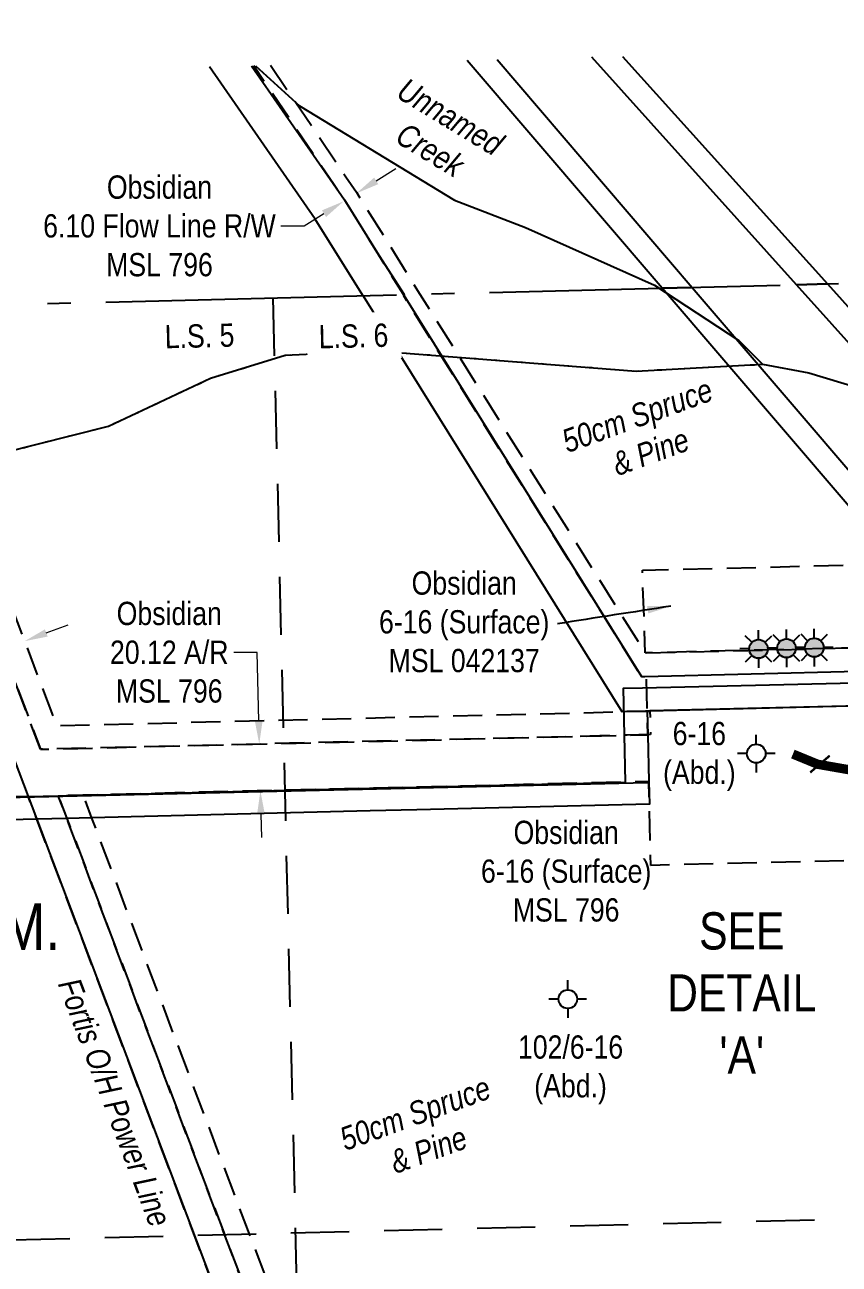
# Model space of a CAD drawing. Extents: x 611307 to 619201, y 5898107 to 5902906.
# Drawn here: x 615836 to 616186, y 5898720 to 5899253 of the extents above; entities that cross this region are included whole.
import ezdxf
from ezdxf.enums import TextEntityAlignment as Align

# ---------------------------------------------------------------- set-up
doc = ezdxf.new("R2010")
doc.units = 0
doc.header["$LTSCALE"] = 5
doc.header["$PDSIZE"] = 0.5
for name, pattern in [('foc-ACCESSROAD', [3.75, 2.5, -1.25]), ('foc-FLOWLINE', [3.75, 2.5, -1.25]), ('foc-LSD', [8, 5, -3]), ('foc-QUARTERLINE', [33, 25, -3, 2, -3]), ('foc-WHEELTRACKS', [2, 0.4, -1.6])]:
    doc.linetypes.add(name, pattern=pattern)
doc.layers.get('Defpoints').update_dxf_attribs({"color": 9})
for name, color, linetype, lineweight in [('AS-GENERAL', 48, 'Continuous', 18), ('C-AR-T', 13, 'Continuous', 9), ('C-FLOWLINE-T', 13, 'Continuous', 9), ('C-RW-T', 13, 'Continuous', 9), ('C-WS-T', 13, 'Continuous', 9), ('F-EZE-T', 190, 'Continuous', 9), ('F-WS-T', 190, 'Continuous', 9)]:
    doc.layers.add(name, color=color, linetype=linetype, lineweight=lineweight)
for name, color, linetype in [('AS-POWER', 104, 'foc-POWER'), ('AS-ROADS', 254, 'Continuous'), ('C-RW', 13, 'Continuous'), ('C-SYMBOL', 7, 'Continuous'), ('C-WS', 13, 'foc-ACCESSROAD'), ('C-WS-S', 8, 'Continuous'), ('DETAIL-T', 7, 'Continuous'), ('F-EZE', 190, 'foc-FLOWLINE'), ('F-RW', 190, 'Continuous'), ('F-WS-S', 8, 'Continuous'), ('L-QSEC', 8, 'foc-QUARTERLINE'), ('L-SECTION-LSD', 7, 'foc-LSD'), ('T-BUSH-T', 110, 'Continuous'), ('T-CREEK', 160, 'Continuous'), ('T-WATER-P3', 160, 'foc-WHEELTRACKS'), ('T-WATER-T', 170, 'Continuous')]:
    doc.layers.add(name, color=color, linetype=linetype)
doc.styles.add('100L', font='ARIALN.TTF', dxfattribs={"height": 11})
doc.styles.add('175L', font='ARIALN.TTF', dxfattribs={"height": 20})
doc.styles.add('240', font='ARIALN.TTF', dxfattribs={"height": 30})
doc.styles.add('80CG', font='ARIALN.TTF', dxfattribs={"height": 10})
doc.styles.add('80L', font='ARIALN.TTF', dxfattribs={"height": 10})
doc.styles.add('foc-LtypeFont', font='ARIALN.TTF', dxfattribs={"height": 7.35})
doc.linetypes.add('foc-POWER', pattern='A,6,-1,["P",foc-LtypeFont,S=0.2,R=0,X=-0.625,Y=-0.75],-1.24,4', length=12.24)
doc.linetypes.add('foc-POWER-NOLINE', pattern='A,0,-4,["P",foc-LtypeFont,S=0.2,R=0,X=-0.625,Y=-0.75],-8.24', length=12.24)
doc.linetypes.add('foc-TOPO-flowdirection-NOLINE', pattern='A,0,[">",foc-LtypeFont,S=0.3,R=0,X=0,Y=-0.945],-20,[">",foc-LtypeFont,S=0.3,R=0,X=0,Y=-0.945],0', length=20)
doc.dimstyles.new('Compass 5 000', dxfattribs={"dimscale": 5, "dimtxt": 9, "dimasz": 2, "dimexe": 0.2, "dimexo": 0.0625, "dimgap": 0.5, "dimtad": 0, "dimtih": 1, "dimtoh": 1, "dimzin": 0, "dimdsep": 46, "dimtxsty": '80CG', "dimcen": 0.1, "dimse1": 1, "dimse2": 1, "dimclrd": 256, "dimclrt": 256, "dimaunit": 1, "dimadec": 4, "dimazin": 0, "dimtfac": 0.06, "dimtofl": 0, "dimtmove": 0, "dimatfit": 1, "dimfxl": 0.2, "dimtolj": 1, "dimtzin": 0, "dimlwd": -1, "dimarcsym": 0})

# ---------------------------------------------------------------- blocks, each defined once
blk = doc.blocks.new('*D433')
at = {"layer": 'C-AR-T', "transparency": 16777216}
for p, q in [((615935.96, 5898982.86), (615925.96, 5898982.86)), ((615936.66, 5898953.44), (615935.96, 5898982.86)), ((615937.63, 5898913.32), (615937.86, 5898903.33))]:
    blk.add_line(p, q, dxfattribs=at)
for points in [[(615938.33, 5898953.48), (615935, 5898953.4), (615936.9, 5898943.45)], [(615939.29, 5898913.36), (615935.96, 5898913.28), (615937.39, 5898923.32)]]:
    blk.add_solid(points, dxfattribs=at)
at = {"layer": 'Defpoints', "color": 0, "transparency": 16777216}
for p in [(615936.9, 5898943.45), (615698.64, 5898937.73), (615699.12, 5898917.61)]:
    blk.add_point(p, dxfattribs=at)
at = {"layer": 'C-AR-T', "transparency": 16777216, "insert": (615898.22, 5898982.86), "char_height": 10, "attachment_point": 5, "style": '80CG'}
blk.add_mtext('\\A1;Obsidian\\P20.12 A/R\\PMSL 796', dxfattribs=at)
blk = doc.blocks.new('*D436')
at = {"layer": 'C-FLOWLINE-T', "transparency": 16777216}
for p, q in [((615987.17, 5899185.58), (615995.64, 5899190.9)), ((615964.71, 5899171.48), (615956.24, 5899166.17)), ((615956.24, 5899166.17), (615946.24, 5899166.17))]:
    blk.add_line(p, q, dxfattribs=at)
for points in [[(615986.28, 5899186.99), (615988.05, 5899184.17), (615978.7, 5899180.26)], [(615963.83, 5899172.9), (615965.6, 5899170.07), (615973.18, 5899176.8)]]:
    blk.add_solid(points, dxfattribs=at)
at = {"layer": 'Defpoints', "color": 0, "transparency": 16777216}
for p in [(615978.7, 5899180.26), (616046.86, 5899059.45), (616052.38, 5899062.92)]:
    blk.add_point(p, dxfattribs=at)
at = {"layer": 'C-FLOWLINE-T', "transparency": 16777216, "insert": (615894.02, 5899166.17), "char_height": 10, "attachment_point": 5, "style": '80CG'}
blk.add_mtext('\\A1;Obsidian\\P6.10 Flow Line R/W\\PMSL 796', dxfattribs=at)
blk = doc.blocks.new('*D440')
at = {"layer": 'C-RW-T', "transparency": 16777216}
for p, q in [((616255.57, 5898384.97), (616238.52, 5898384.18)), ((616285.55, 5898386.37), (616295.54, 5898386.83))]:
    blk.add_line(p, q, dxfattribs=at)
for points in [[(616285.47, 5898388.03), (616285.63, 5898384.71), (616275.56, 5898385.9)], [(616255.5, 5898386.64), (616255.65, 5898383.31), (616265.56, 5898385.44)]]:
    blk.add_solid(points, dxfattribs=at)
at = {"layer": 'Defpoints', "color": 0, "transparency": 16777216}
for p in [(616247.86, 5898765.8), (616257.85, 5898766.27), (616265.56, 5898385.44)]:
    blk.add_point(p, dxfattribs=at)
at = {"layer": 'C-RW-T', "transparency": 16777216, "insert": (616199.43, 5898384.18), "char_height": 10, "attachment_point": 5, "style": '80CG'}
blk.add_mtext('\\A1;Obsidian\\P10.00 P/L R/W\\PPLA 050917', dxfattribs=at)
blk = doc.blocks.new('*D444')
at = {"layer": 'Defpoints', "color": 0, "transparency": 16777216}
for p in [(615822.68, 5898994.67), (615832.03, 5898998.21), (615836.03, 5898987.66)]:
    blk.add_point(p, dxfattribs=at)
at = {"layer": 'F-EZE-T', "transparency": 16777216}
for p, q in [((615845.38, 5898991.21), (615854.73, 5898994.75)), ((615817.33, 5898980.57), (615807.98, 5898977.02)), ((615807.98, 5898977.02), (615797.98, 5898977.02))]:
    blk.add_line(p, q, dxfattribs=at)
for points in [[(615844.79, 5898992.76), (615845.97, 5898989.65), (615836.03, 5898987.66)], [(615816.74, 5898982.13), (615817.92, 5898979.01), (615826.68, 5898984.11)]]:
    blk.add_solid(points, dxfattribs=at)
at = {"layer": 'F-EZE-T', "transparency": 16777216, "insert": (615738.84, 5898977.02), "char_height": 10, "attachment_point": 5, "style": '80CG'}
blk.add_mtext('\\A1;Fortis\\P10.00 Power Line R/W\\PEZE 870408', dxfattribs=at)
blk = doc.blocks.new('GABD')
for p, q in [((0, 0.81), (0, 1.62)), ((-0.81, 0), (-1.62, 0)), ((1.62, 0), (0.81, 0)), ((0, -0.81), (0, -1.62))]:
    blk.add_line(p, q)
blk.add_circle((0, 0), 0.8)
blk = doc.blocks.new('GAS')
h = blk.add_hatch(color=255)
h.dxf.hatch_style = 1
edge = h.paths.add_edge_path()
edge.add_arc((0, 0), 0.9, 0, 360)
for p, q in [((-0.57, 0.57), (-1.14, 1.14)), ((0, 0.81), (0, 1.62)), ((0.57, 0.57), (1.14, 1.14)), ((-0.81, 0), (-1.62, 0)), ((1.62, 0), (0.81, 0)), ((-0.57, -0.57), (-1.14, -1.14)), ((0, -0.81), (0, -1.62)), ((1.14, -1.14), (0.57, -0.57))]:
    blk.add_line(p, q)
blk.add_circle((0, 0), 0.8)

msp = doc.modelspace()

# ---------------------------------------------------------------- linework, layer by layer
at = {"layer": 'AS-GENERAL', "const_width": 1, "flags": 128}
msp.add_lwpolyline([(616173.656, 5898931.211), (616182.055, 5898938.451)], dxfattribs=at)
at = {"layer": 'AS-POWER', "linetype": 'foc-POWER-NOLINE', "flags": 128}
msp.add_lwpolyline([(615410.156, 5898910.678), (615546.077, 5898913.938), (616103.694, 5898926.889)], dxfattribs=at)
at = {"layer": 'AS-ROADS', "const_width": 3.999, "flags": 128}
msp.add_lwpolyline([(616166.227, 5898939.142), (616176.9, 5898934.743), (616190.878, 5898932.297), (616215.669, 5898932.253), (616242.262, 5898932.064), (616270.962, 5898933.669), (616302.883, 5898935.35), (616331.458, 5898935.436), (616340.01, 5898935.395), (616346.117, 5898933.331), (616355.203, 5898926.721), (616368.085, 5898910.652), (616400.592, 5898873.733)], dxfattribs=at)
at = {"layer": 'C-RW'}
for points in [[(615933.498, 5899235.066), (615973.518, 5899177.367), (615988.333, 5899153.578), (615999.112, 5899136.701), (615999.028, 5899136.411), (616101.189, 5898972.43), (616102.558, 5898972.463), (616194.065, 5898974.788), (616195.915, 5898974.836), (616228.014, 5898975.654), (616238.077, 5898975.907), (616248.083, 5898976.16), (616249.747, 5898940.406), (616250.039, 5898934.138), (616250.52, 5898923.803), (616263.157, 5898652.325)], [(615546.077, 5898913.938), (615837.587, 5898920.928), (615850.514, 5898921.239), (615861.116, 5898921.493), (615984.313, 5898924.448), (616004.361, 5898924.928), (616094.357, 5898927.086), (616093.392, 5898967.466), (616101.575, 5898967.66), (616204.759, 5898970.093)], [(616195.005, 5898959.844), (616104.808, 5898957.66), (616103.626, 5898957.63), (616103.869, 5898947.452), (616104.35, 5898927.326), (616104.583, 5898917.613), (616004.595, 5898915.163), (615984.551, 5898914.672), (615864.871, 5898911.654), (615854.251, 5898911.368), (615841.284, 5898911.162), (615546.316, 5898903.935)]]:
    msp.add_lwpolyline(points, dxfattribs=at)
at = {"layer": 'C-WS', "flags": 128}
msp.add_lwpolyline([(615941.798, 5899235.274), (615974.131, 5899187.363), (615978.636, 5899180.688), (616004.209, 5899139.638), (616005.941, 5899136.872), (616102.808, 5898982.647), (616194.407, 5898984.843), (616195.428, 5898942.141), (616229.529, 5898943.232), (616239.584, 5898943.554), (616249.586, 5898943.874), (616342.133, 5898946.834), (616349.274, 5898947.062), (616355.271, 5898947.254), (616454.312, 5898950.422), (616466.521, 5898950.813), (616776.293, 5898960.722), (616811.714, 5898965.269), (616775.439, 5898969.482), (616772.171, 5898969.862), (616770.268, 5898970.083), (616651.94, 5899127.5), (616651.193, 5899130.056), (616650.324, 5899133.03), (616644.515, 5899152.891), (616629.327, 5899204.845), (616625.59, 5899217.627), (616615.489, 5899252.173)], dxfattribs=at)
msp.add_lwpolyline([(616195.428, 5898942.141), (616194.407, 5898984.843), (616102.808, 5898982.647), (616101.541, 5899018.262), (616211.588, 5899020.87), (616215.173, 5899016.681), (616220.48, 5899010.477), (616227.181, 5899002.531), (616229.866, 5898943.243), (616195.428, 5898942.141)], close=True, dxfattribs=at)
at = {"layer": 'F-EZE', "flags": 128}
msp.add_lwpolyline([(616002.851, 5898547.101), (616004.1, 5898543.811), (615993.495, 5898543.554), (615854.271, 5898911.312), (615850.514, 5898921.238), (615861.116, 5898921.492), (615864.873, 5898911.567), (616002.851, 5898547.101)], close=True, dxfattribs=at)
at = {"layer": 'F-RW'}
for points in [[(616039.144, 5899237.716), (616122.989, 5899139.81), (616110.031, 5899139.485), (616026.178, 5899237.391)], [(616092.998, 5899239.067), (616181.052, 5899141.28), (616167.845, 5899140.937), (616079.778, 5899238.735)]]:
    msp.add_lwpolyline(points, dxfattribs=at)
for points in [[(616267.303, 5898338.986), (616257.248, 5898338.745), (616244.438, 5898623.023), (616227.181, 5899002.531), (616215.169, 5899016.673), (616110.031, 5899139.485), (616122.989, 5899139.81), (616237.071, 5899006.424), (616267.303, 5898338.986)], [(616349.096, 5898939.08), (616167.845, 5899140.937), (616181.052, 5899141.28), (616348.725, 5898954.544), (616349.096, 5898939.08)]]:
    msp.add_lwpolyline(points, close=True, dxfattribs=at)
at = {"layer": 'L-QSEC'}
msp.add_line((615541.009, 5899125.225), (616309.746, 5899144.509), dxfattribs=at)
at = {"layer": 'L-SECTION-LSD'}
for p, q in [((615942.749, 5899135.303), (615962.087, 5898331.376)), ((615550.648, 5898723.287), (616354.188, 5898743.393))]:
    msp.add_line(p, q, dxfattribs=at)
at = {"layer": 'T-CREEK', "flags": 128}
for points in [[(615935.31, 5899235.112), (615954.171, 5899217.816), (616020.756, 5899177.342), (616051.298, 5899165.603), (616106.705, 5899140.768), (616143.021, 5899116.925), (616153.207, 5899106.738)], [(616153.207, 5899106.738), (616173.092, 5899103.027), (616220.448, 5899088.739), (616238.948, 5899085.526), (616277.028, 5899089.078), (616311.729, 5899081.806), (616326.238, 5899074.485), (616338.439, 5899064.653), (616370.659, 5899032.176), (616383.792, 5899025.051), (616401.23, 5899021.509), (616414.654, 5899014.632), (616438.957, 5898998.304), (616482.219, 5898977.344), (616499.856, 5898973.092), (616518.428, 5898971.487), (616535.656, 5898966.985), (616562.996, 5898952.712), (616612.239, 5898939.073), (616626.481, 5898932.756), (616639.761, 5898924.685)]]:
    msp.add_lwpolyline(points, dxfattribs=at)
at = {"layer": 'T-CREEK', "linetype": 'foc-TOPO-flowdirection-NOLINE', "flags": 128}
msp.add_lwpolyline([(615935.31, 5899235.112), (615954.171, 5899217.816), (616020.756, 5899177.342), (616051.298, 5899165.603), (616106.705, 5899140.768), (616143.021, 5899116.925), (616153.207, 5899106.738), (616173.092, 5899103.027), (616220.448, 5899088.739), (616238.948, 5899085.526), (616277.028, 5899089.078), (616311.729, 5899081.806), (616326.238, 5899074.485), (616338.439, 5899064.653), (616370.659, 5899032.176), (616383.792, 5899025.051), (616401.23, 5899021.509), (616414.654, 5899014.632), (616438.957, 5898998.304), (616482.219, 5898977.344), (616499.856, 5898973.092), (616518.428, 5898971.487), (616535.656, 5898966.985), (616562.996, 5898952.712), (616612.239, 5898939.073), (616626.481, 5898932.756), (616639.761, 5898924.685), (616668.55, 5898911.821), (616694.639, 5898895.545), (616724.061, 5898883.416), (616737.062, 5898874.741), (616751.503, 5898861.936), (616759.258, 5898855.074), (616818.377, 5898782.574), (616825.452, 5898775.168), (616833.092, 5898767.169), (616869.805, 5898728.733), (616904.003, 5898701.97), (616933.742, 5898670.79), (616968.77, 5898640.059), (617001.238, 5898607.229), (617025.88, 5898587.456), (617057.937, 5898554.438), (617069.399, 5898545.419), (617096.942, 5898532.401), (617107.005, 5898522.328), (617120.727, 5898492.944), (617130.297, 5898481.368), (617142.971, 5898473.696), (617157.794, 5898467.873), (617174.509, 5898464.608), (617211.183, 5898461.208), (617241.559, 5898453.156), (617265.543, 5898441.578)], dxfattribs=at)

# ---------------------------------------------------------------- block references
at = {"layer": 'C-WS-S', "xscale": 4.999999999999997, "yscale": 4.999999999999997, "zscale": 4.999999999999997}
for p in [(616151.46, 5898984.342), (616163.475, 5898984.635), (616175.423, 5898984.925)]:
    msp.add_blockref('GAS', p, dxfattribs=at)
at = {"layer": 'F-WS-S', "xscale": 4.999999999999997, "yscale": 4.999999999999997, "zscale": 4.999999999999997}
for p in [(616150.484, 5898939.354), (616069.499, 5898833.767)]:
    msp.add_blockref('GABD', p, dxfattribs=at)

# ---------------------------------------------------------------- texts
at = {"layer": 'AS-POWER', "linetype": 'foc-POWER-NOLINE', "insert": (615874.794, 5898789.372), "char_height": 9.99624, "width": 112.45879, "attachment_point": 5, "rotation": 290.7355, "style": '80CG'}
msp.add_mtext('\\A1;{\\fArial Narrow|b0|i1|c0|p34;Fortis O/H Power Line}', dxfattribs=at)
at = {"layer": 'C-SYMBOL', "color": 3, "style": '175L'}
msp.add_text('S.W.1/4 Sec. 16-49-9-W.5M.', height=19.99248, dxfattribs=at).set_placement((615704.974, 5898848.91), align=Align.BOTTOM_CENTER)
at = {"layer": 'C-WS-T', "attachment_point": 5, "style": '80CG'}
for s, insert, char_height, width in [('\\A1;Obsidian\\P6-16 (Surface)\\PMSL 042137', (616024.968, 5898995.937), 9.99624, 72.59657), ('\\A1;6-16\\P(Abd.)', (616126.035, 5898938.141), 9.9962, 30.58645)]:
    msp.add_mtext(s, dxfattribs=dict(at, insert=insert, char_height=char_height, width=width))
at = {"layer": 'F-WS-T', "insert": (616070.685, 5898803.337), "char_height": 9.99624, "width": 30.58645, "attachment_point": 5, "style": '80CG'}
msp.add_mtext('\\A1;102/6-16\\P(Abd.)', dxfattribs=at)
at = {"layer": 'T-BUSH-T', "char_height": 9.99963, "attachment_point": 1, "rotation": 20, "style": '80L'}
for insert in [(616065.483, 5899077.743), (615970.034, 5898777.685)]:
    msp.add_mtext_dynamic_manual_height_columns('\\pi0.45027;{\\fArial Narrow|b0|i1|c0|p34;50cm Spruce\\P\\pi17.373;& Pine}', width=67.3101, gutter_width=50, heights=[0], dxfattribs=dict(at, insert=insert))
at = {"layer": 'T-WATER-T', "linetype": 'Continuous', "insert": (616014.692, 5899205.992), "char_height": 9.99963, "attachment_point": 5, "rotation": 328.70671, "style": '240'}
msp.add_mtext_dynamic_manual_height_columns('{\\fArial Narrow|b0|i1|c0|p34;Unnamed\\PCreek}', width=50.34202, gutter_width=45, heights=[0], dxfattribs=at)

# ---------------------------------------------------------------- dimensions: what is measured, and where the dimension line sits
at = {"layer": 'C-AR-T'}
dim = msp.add_linear_dim(base=(615936.903, 5898943.447), p1=(615699.122, 5898917.608), p2=(615698.64, 5898937.734), angle=91.37358, text='Obsidian\\P20.12 A/R\\PMSL 796', dimstyle='Compass 5 000', dxfattribs=at)
dim.commit()
dim.dimension.update_dxf_attribs({"geometry": '*D433', "text_midpoint": (615898.222, 5898982.86), "dimtype": 161})
at = {"layer": 'C-RW-T'}
dim = msp.add_linear_dim(base=(616265.564, 5898385.44), p1=(616257.853, 5898766.266), p2=(616247.858, 5898765.8), angle=182.66521, text='Obsidian\\P10.00 P/L R/W\\PPLA 050917', dimstyle='Compass 5 000', dxfattribs=at)
dim.commit()
dim.dimension.update_dxf_attribs({"geometry": '*D440', "text_midpoint": (616199.435, 5898384.181), "dimtype": 161})
at = {"layer": 'F-EZE-T'}
dim = msp.add_linear_dim(base=(615836.033, 5898987.66), p1=(615822.676, 5898994.666), p2=(615832.032, 5898998.214), angle=20.76296, text='Fortis\\P10.00 Power Line R/W\\PEZE 870408', dimstyle='Compass 5 000', dxfattribs=at)
dim.commit()
dim.dimension.update_dxf_attribs({"geometry": '*D444', "text_midpoint": (615738.835, 5898977.023), "dimtype": 161})

# ---------------------------------------------------------------- leaders
at = {"layer": 'C-WS-T', "path_type": 1}
msp.add_leader([(616113.715, 5899002.722), (616065.086, 5898995.158)], dimstyle='Compass 5 000', override={"dimgap": 0.5, "dimtad": 0}, dxfattribs=at)

# ---------------------------------------------------------------- next in the draw order: texts
at = {"layer": 'L-SECTION-LSD', "insert": (615894.385, 5899123.53), "char_height": 9.99624, "attachment_point": 1, "rotation": 1.43329, "style": '100L', "bg_fill": 3, "box_fill_scale": 1.5, "bg_fill_color": 256, "bg_fill_transparency": 0}
msp.add_mtext_dynamic_manual_height_columns('\\pi1.7693;L.S. 5', width=30.40114, gutter_width=55, heights=[0], dxfattribs=at)

# ---------------------------------------------------------------- next in the draw order: linework, layer by layer
at = {"layer": 'AS-POWER', "linetype": 'foc-POWER-NOLINE', "flags": 128}
msp.add_lwpolyline([(615720.52, 5899229.724), (615830.022, 5898940.884), (616059.711, 5898333.797), (616126.443, 5898159.015)], dxfattribs=at)
at = {"layer": 'C-RW'}
msp.add_lwpolyline([(616253.821, 5898637.71), (616239.132, 5898960.924), (616228.707, 5898960.67), (616206.292, 5898960.121), (616196.282, 5898959.875), (616104.809, 5898957.622), (616102.908, 5898957.573), (616094.806, 5898957.367), (616092.91, 5898957.332), (615981.639, 5899135.956), (615981.447, 5899136.258), (615960.979, 5899169.119), (615915.549, 5899234.616)], dxfattribs=at)
at = {"layer": 'C-WS', "flags": 128}
for points in [[(616636.31, 5899252.695), (616640.005, 5899240.057), (616643.743, 5899227.275), (616665.337, 5899153.413), (616670.166, 5899136.902), (616781.002, 5898989.062), (616879.89, 5898977.592), (616877.915, 5899059.381), (616995.396, 5899062.223), (616998.934, 5898915.349), (616881.454, 5898912.499), (616880.377, 5898957.311), (616814.15, 5898959.433), (616776.78, 5898954.637), (616462.513, 5898944.584), (616450.303, 5898944.193), (616360.596, 5898941.324), (616347.458, 5898940.904), (616249.869, 5898937.782), (616239.867, 5898937.462), (616229.815, 5898937.14), (616204.946, 5898936.345), (616195.574, 5898936.045), (616195.945, 5898920.521), (616196.592, 5898893.463), (616105.212, 5898891.282), (616104.583, 5898917.613), (616104.35, 5898927.326), (616095.537, 5898927.115), (616093.749, 5898927.072), (616004.361, 5898924.928), (615984.313, 5898924.448), (615861.116, 5898921.493), (615850.514, 5898921.239), (615854.251, 5898911.368), (615993.495, 5898543.554), (616004.1, 5898543.811), (616196.829, 5898548.486), (616208.947, 5898548.781), (616247.85, 5898549.725), (616257.905, 5898549.97), (616267.909, 5898550.213), (616358.797, 5898552.422), (616511.403, 5898556.126), (616510.167, 5898607.04), (616601.631, 5898609.261), (616603.852, 5898517.797), (616512.387, 5898515.576), (616511.647, 5898546.064), (616359.04, 5898542.359), (616268.377, 5898540.156), (616258.373, 5898539.913), (616248.318, 5898539.669), (616202.414, 5898538.554), (616190.296, 5898538.259), (616007.888, 5898533.834), (615997.283, 5898533.577), (616068.123, 5898346.986), (616072.572, 5898335.265), (616073, 5898334.128), (616071.834, 5898334.099), (616059.711, 5898333.797), (615984.356, 5898533.263), (615798.225, 5898528.744), (615798.964, 5898498.256), (615707.5, 5898496.036), (615705.279, 5898587.5), (615796.743, 5898589.721), (615797.98, 5898538.807), (615980.568, 5898543.24), (615841.284, 5898911.162), (615837.587, 5898920.928), (615546.077, 5898913.938), (615545.594, 5898934.064), (615830.022, 5898940.884), (615826.262, 5898950.802), (615758.075, 5899130.657), (615720.519, 5899229.724)], [(615733.44, 5899230.048), (615770.996, 5899130.981), (615842.949, 5898941.194), (616092.948, 5898947.189), (616095.051, 5898947.239), (616103.869, 5898947.452), (616103.627, 5898957.592), (616103.271, 5898972.481), (616101.189, 5898972.429), (615998.973, 5899136.162), (615998.848, 5899136.693), (615988.338, 5899153.571), (615973.516, 5899177.366), (615969.046, 5899183.9), (615934.498, 5899235.091)]]:
    msp.add_lwpolyline(points, dxfattribs=at)
at = {"layer": 'F-EZE', "flags": 128}
msp.add_lwpolyline([(615744.04, 5899230.314), (615781.596, 5899131.246), (615849.793, 5898951.367), (616092.91, 5898957.332), (616094.806, 5898957.367), (616102.908, 5898957.573), (616104.809, 5898957.622), (616105.056, 5898947.48), (616095.051, 5898947.24), (615842.949, 5898941.193), (615770.997, 5899130.981), (615733.44, 5899230.048)], dxfattribs=at)
at = {"layer": 'T-WATER-P3', "flags": 128}
msp.add_lwpolyline([(615422.683, 5899051.005), (615452.245, 5899040.108), (615485.752, 5899032.921), (615561.77, 5899028.521), (615598.879, 5899034.723), (615720.429, 5899041.838), (615872.047, 5899080.087), (615915.943, 5899100.724), (615948.059, 5899110.654), (615987.2, 5899112.566), (616098.907, 5899103.787), (616153.207, 5899106.738)], dxfattribs=at)
at = {"layer": 'T-WATER-P3', "linetype": 'foc-TOPO-flowdirection-NOLINE', "flags": 128}
msp.add_lwpolyline([(615422.683, 5899051.005), (615452.245, 5899040.108), (615485.752, 5899032.921), (615561.77, 5899028.521), (615598.879, 5899034.723), (615720.429, 5899041.838), (615872.047, 5899080.087), (615915.943, 5899100.724), (615948.059, 5899110.654), (615987.2, 5899112.566), (616098.907, 5899103.787), (616153.207, 5899106.738)], dxfattribs=at)

# ---------------------------------------------------------------- next in the draw order: texts
at = {"layer": 'DETAIL-T', "color": 3, "insert": (616144.255, 5898836.45), "char_height": 15.994, "width": 63.61239, "attachment_point": 5, "style": '80CG', "bg_fill": 2}
msp.add_mtext("SEE\\PDETAIL\\P'A'", dxfattribs=at)
at = {"layer": 'L-SECTION-LSD', "insert": (615962.319, 5899123.53), "char_height": 9.9962, "attachment_point": 1, "rotation": 1.43329, "style": '100L', "bg_fill": 3, "box_fill_scale": 1.5, "bg_fill_color": 256, "bg_fill_transparency": 0}
msp.add_mtext_dynamic_manual_height_columns('L.S. 6', width=30.48313, gutter_width=55, heights=[0], dxfattribs=at)

# ---------------------------------------------------------------- next in the draw order: texts
at = {"layer": 'C-WS-T', "insert": (616068.788, 5898888.72), "char_height": 9.99624, "width": 72.59657, "attachment_point": 5, "style": '80CG'}
msp.add_mtext('\\A1;Obsidian\\P6-16 (Surface)\\PMSL 796', dxfattribs=at)

# ---------------------------------------------------------------- next in the draw order: dimensions: what is measured, and where the dimension line sits
at = {"layer": 'C-FLOWLINE-T'}
dim = msp.add_linear_dim(base=(615978.697, 5899180.264), p1=(616046.86, 5899059.454), p2=(616052.375, 5899062.916), angle=32.12318, text='Obsidian\\P6.10 Flow Line R/W\\PMSL 796', dimstyle='Compass 5 000', dxfattribs=at)
dim.commit()
dim.dimension.update_dxf_attribs({"geometry": '*D436', "text_midpoint": (615894.021, 5899166.166), "dimtype": 161})

doc.saveas('drawing.dxf')
